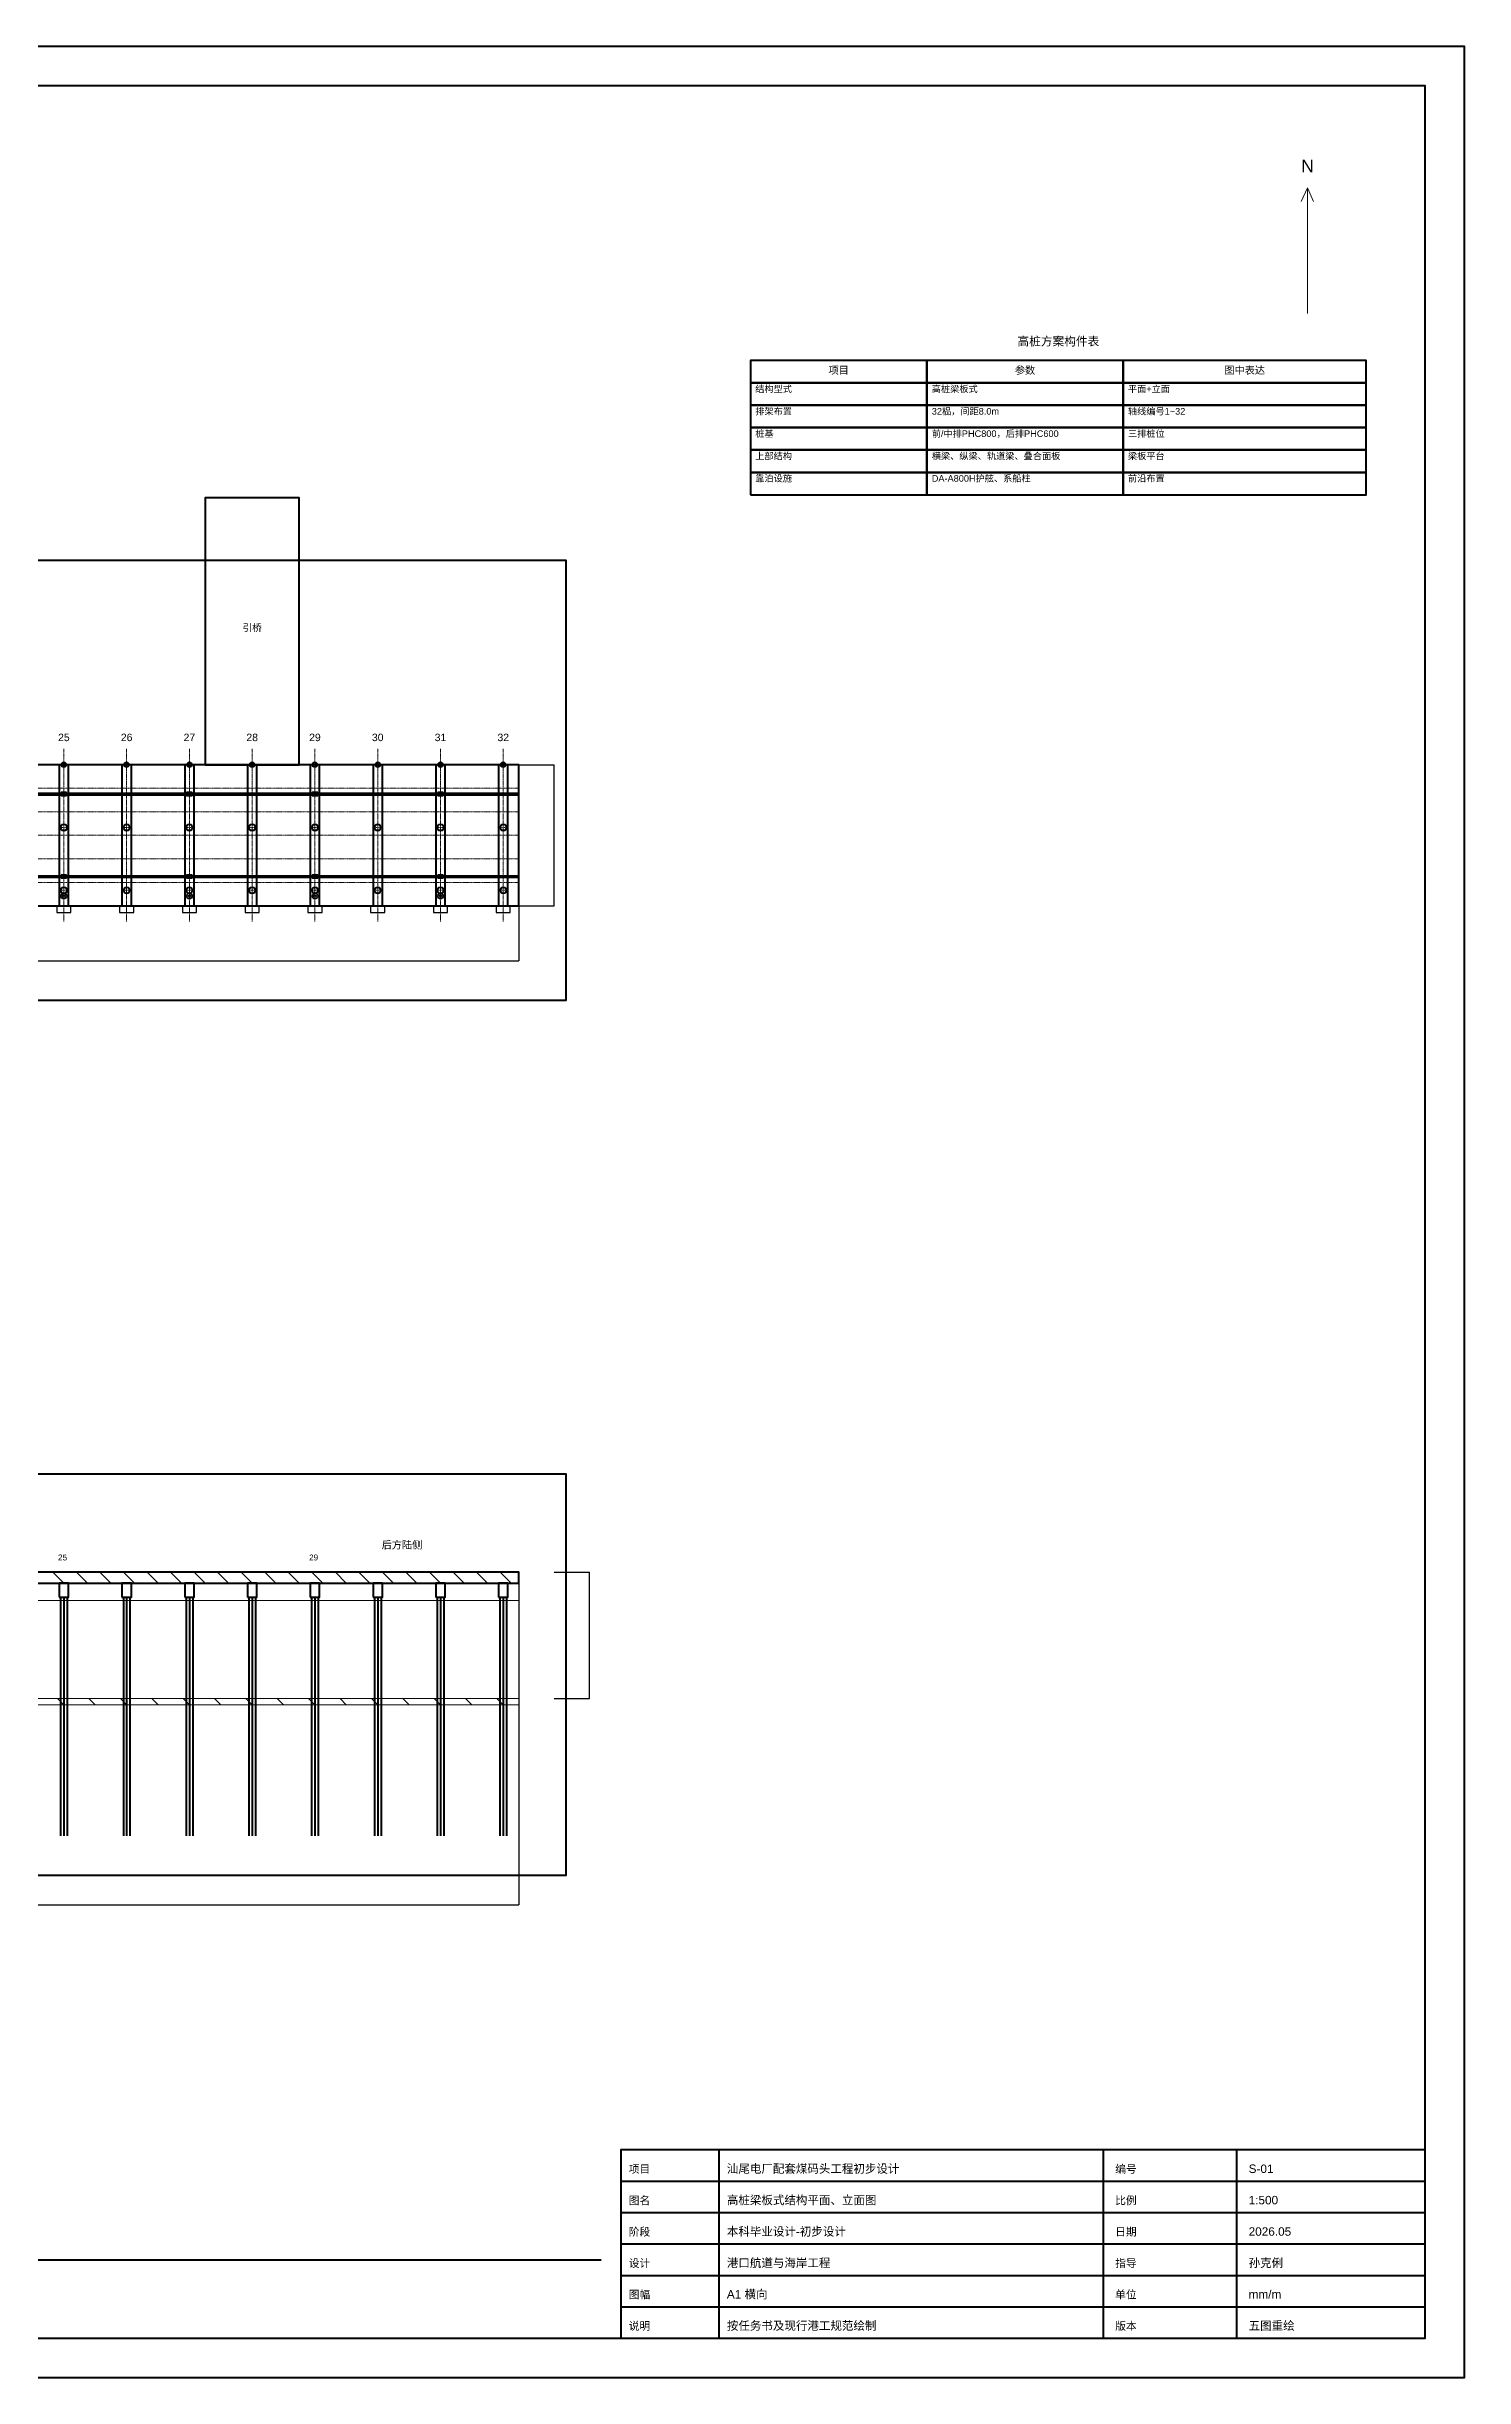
# Model space of a CAD drawing. Header units: millimetres. Extents: x 0 to 420500, y 0 to 297000.
# Drawn here: x 239800 to 420500, y 0 to 297000 of the extents above; entities that cross this region are included whole.
import ezdxf
from ezdxf.enums import TextEntityAlignment as Align

# ---------------------------------------------------------------- set-up
doc = ezdxf.new("R2010")
doc.units = ezdxf.units.MM
doc.linetypes.add('CENTER', pattern=[2, 1.25, -0.25, 0.25, -0.25])
doc.linetypes.add('DASHED', pattern=[0.75, 0.5, -0.25])
for name, color, linetype, lineweight in [('0_FRAME', 7, 'Continuous', 70), ('1_MAIN', 1, 'Continuous', 50), ('2_SECONDARY', 2, 'Continuous', 25), ('3_CENTERLINE', 4, 'CENTER', 15), ('3_WATER', 4, 'DASHED', 15), ('4_HATCH', 8, 'Continuous', 13), ('5_DIM', 3, 'Continuous', 15), ('6_TEXT', 7, 'Continuous', 25)]:
    doc.layers.add(name, color=color, linetype=linetype, lineweight=lineweight)
doc.styles.get("Standard").update_dxf_attribs({"font": 'arial.ttf'})
doc.dimstyles.new('ISO-25', dxfattribs={"dimtxt": 2.5, "dimasz": 2.5, "dimexe": 1.25, "dimexo": 0.625, "dimtad": 1, "dimtxsty": 'Standard', "dimcen": 2.5, "dimadec": 0, "dimazin": 0, "dimtfac": 1, "dimtmove": 0, "dimatfit": 3, "dimfxl": 1, "dimarcsym": 0})

# ---------------------------------------------------------------- blocks, each defined once
blk = doc.blocks.new('*D1')
at = {"layer": '5_DIM', "color": 0, "lineweight": -2, "transparency": 16777216}
for p, q in [((50000, 187499), (50000, 180499)), ((300000, 187499), (300000, 180499)), ((50002, 180500), (299998, 180500))]:
    blk.add_line(p, q, dxfattribs=at)
at = {"layer": '5_DIM', "color": 0, "transparency": 16777216}
for points in [[(50002, 180500), (50002, 180500), (50000, 180500)], [(299998, 180500), (299998, 180500), (300000, 180500)]]:
    blk.add_solid(points, dxfattribs=at)
at = {"layer": 'Defpoints', "color": 0, "transparency": 16777216}
for p in [(50000, 187500), (300000, 187500), (300000, 180500)]:
    blk.add_point(p, dxfattribs=at)
at = {"layer": '5_DIM', "color": 0, "transparency": 16777216, "insert": (175000, 180502), "char_height": 2.5, "attachment_point": 5}
blk.add_mtext('250000', dxfattribs=at)
blk = doc.blocks.new('*D2')
at = {"layer": '5_DIM', "color": 0, "lineweight": -2, "transparency": 16777216}
for p, q in [((300001, 205500), (304501, 205500)), ((304500, 187503), (304500, 205498)), ((300001, 187500), (304501, 187500))]:
    blk.add_line(p, q, dxfattribs=at)
at = {"layer": '5_DIM', "color": 0, "transparency": 16777216}
for points in [[(304500, 205498), (304500, 205498), (304500, 205500)], [(304500, 187503), (304500, 187503), (304500, 187500)]]:
    blk.add_solid(points, dxfattribs=at)
at = {"layer": 'Defpoints', "color": 0, "transparency": 16777216}
for p in [(300000, 205500), (304500, 205500), (300000, 187500)]:
    blk.add_point(p, dxfattribs=at)
at = {"layer": '5_DIM', "color": 0, "transparency": 16777216, "insert": (304498, 196500), "char_height": 2.5, "attachment_point": 5, "rotation": 90}
blk.add_mtext('18000', dxfattribs=at)
blk = doc.blocks.new('*D3')
at = {"layer": '5_DIM', "color": 0, "lineweight": -2, "transparency": 16777216}
for p, q in [((50000, 101199), (50000, 60199)), ((300000, 101199), (300000, 60199)), ((50002, 60200), (299998, 60200))]:
    blk.add_line(p, q, dxfattribs=at)
at = {"layer": '5_DIM', "color": 0, "transparency": 16777216}
for points in [[(50002, 60200), (50002, 60200), (50000, 60200)], [(299998, 60200), (299998, 60200), (300000, 60200)]]:
    blk.add_solid(points, dxfattribs=at)
at = {"layer": 'Defpoints', "color": 0, "transparency": 16777216}
for p in [(50000, 101200), (300000, 101200), (300000, 60200)]:
    blk.add_point(p, dxfattribs=at)
at = {"layer": '5_DIM', "color": 0, "transparency": 16777216, "insert": (175000, 60202), "char_height": 2.5, "attachment_point": 5}
blk.add_mtext('250000', dxfattribs=at)
blk = doc.blocks.new('*D4')
at = {"layer": '5_DIM', "color": 0, "lineweight": -2, "transparency": 16777216}
for p, q in [((304501, 102600), (309001, 102600)), ((309000, 86503), (309000, 102598)), ((304501, 86500), (309001, 86500))]:
    blk.add_line(p, q, dxfattribs=at)
at = {"layer": '5_DIM', "color": 0, "transparency": 16777216}
for points in [[(309000, 102598), (309000, 102598), (309000, 102600)], [(309000, 86503), (309000, 86503), (309000, 86500)]]:
    blk.add_solid(points, dxfattribs=at)
at = {"layer": 'Defpoints', "color": 0, "transparency": 16777216}
for p in [(304500, 102600), (309000, 102600), (304500, 86500)]:
    blk.add_point(p, dxfattribs=at)
at = {"layer": '5_DIM', "color": 0, "transparency": 16777216, "insert": (308998, 94550), "char_height": 2.5, "attachment_point": 5, "rotation": 90}
blk.add_mtext('16100', dxfattribs=at)

msp = doc.modelspace()

# ---------------------------------------------------------------- linework, layer by layer
at = {"layer": '0_FRAME'}
for p, q in [((325500, 5000), (325500, 29000)), ((374500, 5000), (374500, 29000)), ((391500, 5000), (391500, 29000)), ((313000, 25000), (415500, 25000)), ((313000, 21000), (415500, 21000)), ((117500, 15000), (310500, 15000)), ((313000, 17000), (415500, 17000)), ((313000, 13000), (415500, 13000)), ((313000, 9000), (415500, 9000))]:
    msp.add_line(p, q, dxfattribs=at)
for points in [[(0, 0), (420500, 0), (420500, 297000), (0, 297000)], [(12500, 5000), (415500, 5000), (415500, 292000), (12500, 292000)], [(329500, 254150), (352000, 254150), (352000, 257000), (329500, 257000)], [(352000, 254150), (377000, 254150), (377000, 257000), (352000, 257000)], [(377000, 254150), (408000, 254150), (408000, 257000), (377000, 257000)], [(329500, 251300), (352000, 251300), (352000, 254150), (329500, 254150)], [(352000, 251300), (377000, 251300), (377000, 254150), (352000, 254150)], [(377000, 251300), (408000, 251300), (408000, 254150), (377000, 254150)], [(329500, 248450), (352000, 248450), (352000, 251300), (329500, 251300)], [(352000, 248450), (377000, 248450), (377000, 251300), (352000, 251300)], [(377000, 248450), (408000, 248450), (408000, 251300), (377000, 251300)], [(329500, 245600), (352000, 245600), (352000, 248450), (329500, 248450)], [(352000, 245600), (377000, 245600), (377000, 248450), (352000, 248450)], [(377000, 245600), (408000, 245600), (408000, 248450), (377000, 248450)], [(329500, 242750), (352000, 242750), (352000, 245600), (329500, 245600)], [(352000, 242750), (377000, 242750), (377000, 245600), (352000, 245600)], [(377000, 242750), (408000, 242750), (408000, 245600), (377000, 245600)], [(329500, 239900), (352000, 239900), (352000, 242750), (329500, 242750)], [(352000, 239900), (377000, 239900), (377000, 242750), (352000, 242750)], [(377000, 239900), (408000, 239900), (408000, 242750), (377000, 242750)], [(44000, 175500), (306000, 175500), (306000, 231500), (44000, 231500)], [(44000, 64000), (306000, 64000), (306000, 115100), (44000, 115100)], [(313000, 5000), (415500, 5000), (415500, 29000), (313000, 29000)]]:
    msp.add_lwpolyline(points, close=True, dxfattribs=at)
at = {"layer": '1_MAIN'}
for p, q in [((50000, 201850), (300000, 201850)), ((50000, 201650), (300000, 201650)), ((50000, 191350), (300000, 191350)), ((50000, 191150), (300000, 191150)), ((241580, 99400), (241580, 69000)), ((242000, 99400), (242000, 69000)), ((242420, 99400), (242420, 69000)), ((249580, 99400), (249580, 69000)), ((250000, 99400), (250000, 69000)), ((250420, 99400), (250420, 69000)), ((257580, 99400), (257580, 69000)), ((258000, 99400), (258000, 69000)), ((258420, 99400), (258420, 69000)), ((265580, 99400), (265580, 69000)), ((266000, 99400), (266000, 69000)), ((266420, 99400), (266420, 69000)), ((273580, 99400), (273580, 69000)), ((274000, 99400), (274000, 69000)), ((274420, 99400), (274420, 69000)), ((281580, 99400), (281580, 69000)), ((282000, 99400), (282000, 69000)), ((282420, 99400), (282420, 69000)), ((289580, 99400), (289580, 69000)), ((290000, 99400), (290000, 69000)), ((290420, 99400), (290420, 69000)), ((297580, 99400), (297580, 69000)), ((298000, 99400), (298000, 69000)), ((298420, 99400), (298420, 69000))]:
    msp.add_line(p, q, dxfattribs=at)
for points in [[(260000, 205500), (272000, 205500), (272000, 239500), (260000, 239500)], [(50000, 187500), (300000, 187500), (300000, 205500), (50000, 205500)], [(241400, 187500), (242600, 187500), (242600, 205500), (241400, 205500)], [(249400, 187500), (250600, 187500), (250600, 205500), (249400, 205500)], [(257400, 187500), (258600, 187500), (258600, 205500), (257400, 205500)], [(265400, 187500), (266600, 187500), (266600, 205500), (265400, 205500)], [(273400, 187500), (274600, 187500), (274600, 205500), (273400, 205500)], [(281400, 187500), (282600, 187500), (282600, 205500), (281400, 205500)], [(289400, 187500), (290600, 187500), (290600, 205500), (289400, 205500)], [(297400, 187500), (298600, 187500), (298600, 205500), (297400, 205500)], [(50000, 101200), (300000, 101200), (300000, 102600), (50000, 102600)], [(241400, 99400), (242600, 99400), (242600, 101200), (241400, 101200)], [(249400, 99400), (250600, 99400), (250600, 101200), (249400, 101200)], [(257400, 99400), (258600, 99400), (258600, 101200), (257400, 101200)], [(265400, 99400), (266600, 99400), (266600, 101200), (265400, 101200)], [(273400, 99400), (274600, 99400), (274600, 101200), (273400, 101200)], [(281400, 99400), (282600, 99400), (282600, 101200), (281400, 101200)], [(289400, 99400), (290600, 99400), (290600, 101200), (289400, 101200)], [(297400, 99400), (298600, 99400), (298600, 101200), (297400, 101200)]]:
    msp.add_lwpolyline(points, close=True, dxfattribs=at)
for centre, radius in [((242000, 205500), 300), ((250000, 205500), 300), ((258000, 205500), 300), ((266000, 205500), 300), ((274000, 205500), 300), ((282000, 205500), 300), ((290000, 205500), 300), ((298000, 205500), 300), ((242000, 197500), 400), ((250000, 197500), 400), ((258000, 197500), 400), ((266000, 197500), 400), ((274000, 197500), 400), ((282000, 197500), 400), ((290000, 197500), 400), ((298000, 197500), 400), ((242000, 189500), 400), ((250000, 189500), 400), ((258000, 189500), 400), ((266000, 189500), 400), ((274000, 189500), 400), ((282000, 189500), 400), ((290000, 189500), 400), ((298000, 189500), 400)]:
    msp.add_circle(centre, radius, dxfattribs=at)
at = {"layer": '2_SECONDARY'}
for points in [[(241650, 201520), (242350, 201520), (242350, 201980), (241650, 201980)], [(257650, 201520), (258350, 201520), (258350, 201980), (257650, 201980)], [(273650, 201520), (274350, 201520), (274350, 201980), (273650, 201980)], [(289650, 201520), (290350, 201520), (290350, 201980), (289650, 201980)], [(241650, 191020), (242350, 191020), (242350, 191480), (241650, 191480)], [(257650, 191020), (258350, 191020), (258350, 191480), (257650, 191480)], [(273650, 191020), (274350, 191020), (274350, 191480), (273650, 191480)], [(289650, 191020), (290350, 191020), (290350, 191480), (289650, 191480)], [(241100, 186650), (242900, 186650), (242900, 187500), (241100, 187500)], [(249100, 186650), (250900, 186650), (250900, 187500), (249100, 187500)], [(257100, 186650), (258900, 186650), (258900, 187500), (257100, 187500)], [(265100, 186650), (266900, 186650), (266900, 187500), (265100, 187500)], [(273100, 186650), (274900, 186650), (274900, 187500), (273100, 187500)], [(281100, 186650), (282900, 186650), (282900, 187500), (281100, 187500)], [(289100, 186650), (290900, 186650), (290900, 187500), (289100, 187500)], [(297100, 186650), (298900, 186650), (298900, 187500), (297100, 187500)]]:
    msp.add_lwpolyline(points, close=True, dxfattribs=at)
for centre, radius in [((242000, 188750), 360), ((242000, 188750), 170), ((258000, 188750), 360), ((258000, 188750), 170), ((274000, 188750), 360), ((274000, 188750), 170), ((290000, 188750), 360), ((290000, 188750), 170)]:
    msp.add_circle(centre, radius, dxfattribs=at)
at = {"layer": '3_CENTERLINE'}
for p, q in [((50000, 205500), (300000, 205500)), ((241490, 205500), (242510, 205500)), ((242000, 185500), (242000, 207500)), ((242000, 204990), (242000, 206010)), ((249490, 205500), (250510, 205500)), ((250000, 185500), (250000, 207500)), ((250000, 204990), (250000, 206010)), ((257490, 205500), (258510, 205500)), ((258000, 185500), (258000, 207500)), ((258000, 204990), (258000, 206010)), ((265490, 205500), (266510, 205500)), ((266000, 185500), (266000, 207500)), ((266000, 204990), (266000, 206010)), ((273490, 205500), (274510, 205500)), ((274000, 185500), (274000, 207500)), ((274000, 204990), (274000, 206010)), ((281490, 205500), (282510, 205500)), ((282000, 185500), (282000, 207500)), ((282000, 204990), (282000, 206010)), ((289490, 205500), (290510, 205500)), ((290000, 185500), (290000, 207500)), ((290000, 204990), (290000, 206010)), ((297490, 205500), (298510, 205500)), ((298000, 185500), (298000, 207500)), ((298000, 204990), (298000, 206010)), ((50000, 202500), (300000, 202500)), ((50000, 199500), (300000, 199500)), ((50000, 196500), (300000, 196500)), ((241320, 197500), (242680, 197500)), ((242000, 196820), (242000, 198180)), ((249320, 197500), (250680, 197500)), ((250000, 196820), (250000, 198180)), ((257320, 197500), (258680, 197500)), ((258000, 196820), (258000, 198180)), ((265320, 197500), (266680, 197500)), ((266000, 196820), (266000, 198180)), ((273320, 197500), (274680, 197500)), ((274000, 196820), (274000, 198180)), ((281320, 197500), (282680, 197500)), ((282000, 196820), (282000, 198180)), ((289320, 197500), (290680, 197500)), ((290000, 196820), (290000, 198180)), ((297320, 197500), (298680, 197500)), ((298000, 196820), (298000, 198180)), ((50000, 193500), (300000, 193500)), ((50000, 190500), (300000, 190500)), ((242000, 188820), (242000, 190180)), ((250000, 188820), (250000, 190180)), ((258000, 188820), (258000, 190180)), ((266000, 188820), (266000, 190180)), ((274000, 188820), (274000, 190180)), ((282000, 188820), (282000, 190180)), ((290000, 188820), (290000, 190180)), ((298000, 188820), (298000, 190180)), ((50000, 187500), (300000, 187500)), ((241320, 189500), (242680, 189500)), ((249320, 189500), (250680, 189500)), ((257320, 189500), (258680, 189500)), ((265320, 189500), (266680, 189500)), ((273320, 189500), (274680, 189500)), ((281320, 189500), (282680, 189500)), ((289320, 189500), (290680, 189500)), ((297320, 189500), (298680, 189500))]:
    msp.add_line(p, q, dxfattribs=at)
at = {"layer": '3_WATER'}
msp.add_line((50000, 86500), (300000, 86500), dxfattribs=at)
at = {"layer": '4_HATCH'}
for p, q in [((242000, 101200), (240600, 102600)), ((245000, 101200), (243600, 102600)), ((248000, 101200), (246600, 102600)), ((251000, 101200), (249600, 102600)), ((254000, 101200), (252600, 102600)), ((257000, 101200), (255600, 102600)), ((260000, 101200), (258600, 102600)), ((263000, 101200), (261600, 102600)), ((266000, 101200), (264600, 102600)), ((269000, 101200), (267600, 102600)), ((272000, 101200), (270600, 102600)), ((275000, 101200), (273600, 102600)), ((278000, 101200), (276600, 102600)), ((281000, 101200), (279600, 102600)), ((284000, 101200), (282600, 102600)), ((287000, 101200), (285600, 102600)), ((290000, 101200), (288600, 102600)), ((293000, 101200), (291600, 102600)), ((296000, 101200), (294600, 102600)), ((299000, 101200), (297600, 102600)), ((242000, 85700), (241200, 86500)), ((246000, 85700), (245200, 86500)), ((250000, 85700), (249200, 86500)), ((254000, 85700), (253200, 86500)), ((258000, 85700), (257200, 86500)), ((262000, 85700), (261200, 86500)), ((266000, 85700), (265200, 86500)), ((270000, 85700), (269200, 86500)), ((274000, 85700), (273200, 86500)), ((278000, 85700), (277200, 86500)), ((282000, 85700), (281200, 86500)), ((286000, 85700), (285200, 86500)), ((290000, 85700), (289200, 86500)), ((294000, 85700), (293200, 86500)), ((298000, 85700), (297200, 86500))]:
    msp.add_line(p, q, dxfattribs=at)
msp.add_lwpolyline([(50000, 85700), (300000, 85700), (300000, 86500), (50000, 86500)], close=True, dxfattribs=at)
at = {"layer": '5_DIM'}
for p, q in [((400500, 279000), (399712.5, 277250)), ((400500, 263000), (400500, 279000)), ((400500, 279000), (401287.5, 277250)), ((50000, 99000), (300000, 99000))]:
    msp.add_line(p, q, dxfattribs=at)

# ---------------------------------------------------------------- texts
at = {"layer": '6_TEXT'}
for s, height, p in [('N', 1600, (400500, 281000)), ('高桩方案构件表', 1092.5, (368750, 258900)), ('项目', 950, (340750, 255290)), ('参数', 950, (364500, 255290)), ('图中表达', 950, (392500, 255290)), ('引桥', 900, (266000, 222500)), ('25', 950, (242000, 208500)), ('26', 950, (250000, 208500)), ('27', 950, (258000, 208500)), ('28', 950, (266000, 208500)), ('29', 950, (274000, 208500)), ('30', 950, (282000, 208500)), ('31', 950, (290000, 208500)), ('32', 950, (298000, 208500))]:
    msp.add_text(s, height=height, dxfattribs=at).set_placement(p, align=Align.CENTER)
for s, height, p in [('结构型式', 836, (330117.5, 252962.5)), ('高桩梁板式', 836, (352617.5, 252962.5)), ('平面+立面', 836, (377617.5, 252962.5)), ('排架布置', 836, (330117.5, 250112.5)), ('32榀，间距8.0m', 836, (352617.5, 250112.5)), ('轴线编号1~32', 836, (377617.5, 250112.5)), ('桩基', 836, (330117.5, 247262.5)), ('前/中排PHC800，后排PHC600', 836, (352617.5, 247262.5)), ('三排桩位', 836, (377617.5, 247262.5)), ('上部结构', 836, (330117.5, 244412.5)), ('横梁、纵梁、轨道梁、叠合面板', 836, (352617.5, 244412.5)), ('梁板平台', 836, (377617.5, 244412.5)), ('靠泊设施', 836, (330117.5, 241562.5)), ('DA-A800H护舷、系船柱', 836, (352617.5, 241562.5)), ('前沿布置', 836, (377617.5, 241562.5)), ('25', 750, (241250, 104100)), ('29', 750, (273250, 104100)), ('后方陆侧', 950, (282500, 105600)), ('项目', 1000, (314000, 26050)), ('汕尾电厂配套煤码头工程初步设计', 1075, (326500, 26050)), ('编号', 1000, (376000, 26050)), ('S-01', 1075, (393000, 26050)), ('图名', 1000, (314000, 22050)), ('高桩梁板式结构平面、立面图', 1075, (326500, 22050)), ('比例', 1000, (376000, 22050)), ('1:500', 1075, (393000, 22050)), ('阶段', 1000, (314000, 18050)), ('本科毕业设计-初步设计', 1075, (326500, 18050)), ('日期', 1000, (376000, 18050)), ('2026.05', 1075, (393000, 18050)), ('设计', 1000, (314000, 14050)), ('港口航道与海岸工程', 1075, (326500, 14050)), ('指导', 1000, (376000, 14050)), ('孙克俐', 1075, (393000, 14050)), ('图幅', 1000, (314000, 10050)), ('A1 横向', 1075, (326500, 10050)), ('单位', 1000, (376000, 10050)), ('mm/m', 1075, (393000, 10050)), ('说明', 1000, (314000, 6050)), ('按任务书及现行港工规范绘制', 1075, (326500, 6050)), ('版本', 1000, (376000, 6050)), ('五图重绘', 1075, (393000, 6050))]:
    msp.add_text(s, height=height, dxfattribs=at).set_placement(p)

# ---------------------------------------------------------------- dimensions: what is measured, and where the dimension line sits
at = {"layer": '5_DIM'}
for base, p1, p2, picture, middle in [((304500, 205500), (300000, 187500), (300000, 205500), '*D2', (304498.099, 196500)), ((309000, 102600), (304500, 86500), (304500, 102600), '*D4', (308998.099, 94550))]:
    dim = msp.add_linear_dim(base=base, p1=p1, p2=p2, angle=90, dimstyle='ISO-25', dxfattribs=at)
    dim.commit()
    dim.dimension.update_dxf_attribs({"geometry": picture, "text_midpoint": middle})
for base, p1, p2, picture, middle in [((300000, 180500), (50000, 187500), (300000, 187500), '*D1', (175000, 180501.901)), ((300000, 60200), (50000, 101200), (300000, 101200), '*D3', (175000, 60201.901))]:
    dim = msp.add_linear_dim(base=base, p1=p1, p2=p2, dimstyle='ISO-25', dxfattribs=at)
    dim.commit()
    dim.dimension.update_dxf_attribs({"geometry": picture, "text_midpoint": middle})

doc.saveas('drawing.dxf')
